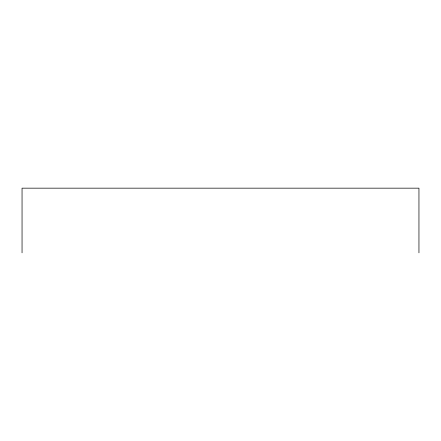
<?xml version="1.0" encoding="UTF-8"?>
<svg xmlns="http://www.w3.org/2000/svg" width="441" height="441" viewBox="0 0 441 441"><rect width="100%" height="100%" fill="white"/><g stroke="black" fill="none" stroke-linecap="round" stroke-linejoin="round"><path stroke-width="0.66" d="M418.95 252.836L418.95 188.164L22.05 188.164L22.05 252.836"/></g></svg>
